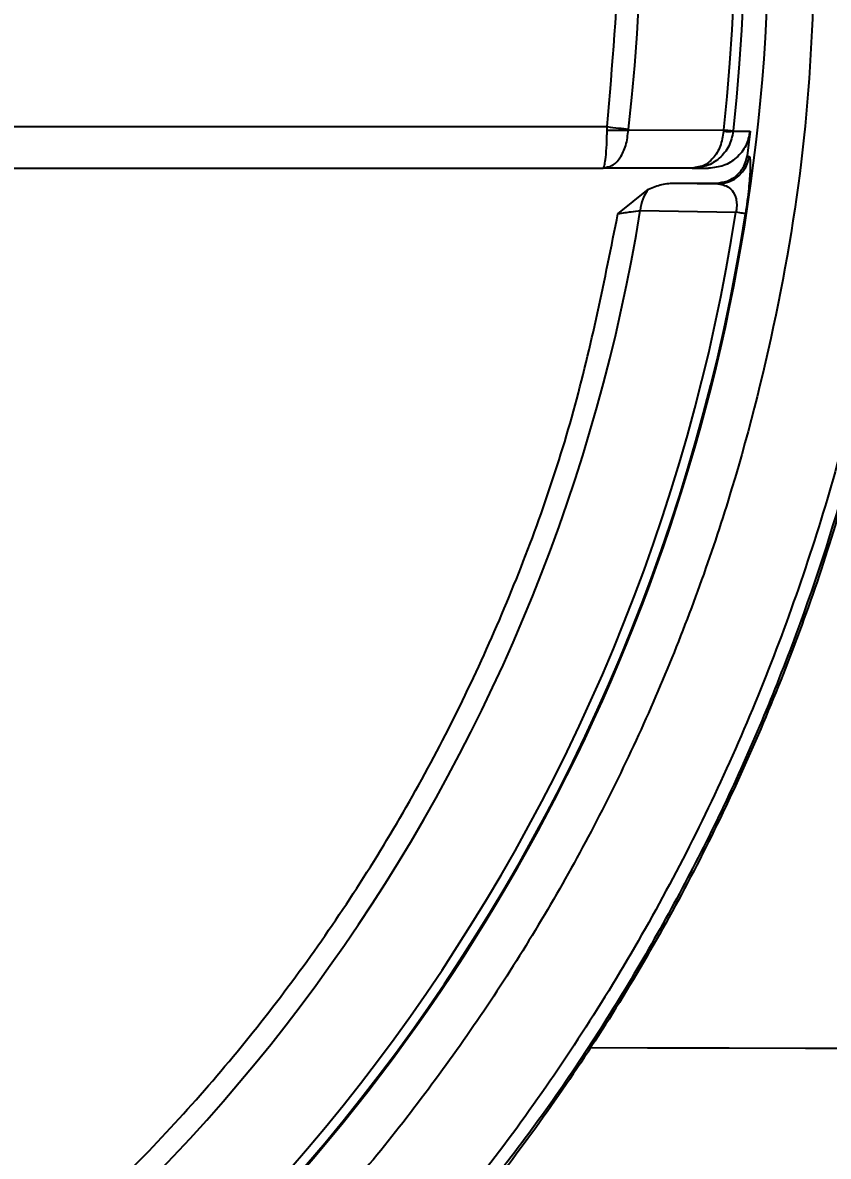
# Model space of a CAD drawing. Header units: millimetres. Extents: x 2642 to 4256, y 821 to 2003.
# Drawn here: x 3062.7 to 3101.4, y 1642.6 to 1697.1 of the extents above; entities that cross this region are included whole.
import ezdxf

# ---------------------------------------------------------------- set-up
doc = ezdxf.new("R2010")
doc.units = ezdxf.units.MM
doc.layers.add('AM_5', color=3, linetype='Continuous', lineweight=25)
doc.styles.add('SLDTEXTSTYLE1', font='txt.shx', dxfattribs={"width": 0.7, "bigfont": 'gbcbig.shx'})
doc.dimstyles.new('SLDDIMSTYLE12$0', dxfattribs={"dimtxt": 12, "dimasz": 10, "dimexe": 0, "dimexo": 0.0625, "dimgap": 0.875, "dimtad": 1, "dimdec": 1, "dimlfac": 1.8, "dimrnd": 1e-09, "dimzin": 12, "dimdsep": 46, "dimtxsty": 'SLDTEXTSTYLE1', "dimcen": 0.09, "dimdle": 8.16, "dimclrd": 3, "dimclre": 3, "dimadec": 0, "dimazin": 3, "dimtfac": 1, "dimtdec": 1, "dimtofl": 0, "dimtmove": 0, "dimatfit": 3, "dimfxl": 0, "dimfrac": 2, "dimtolj": 1, "dimlwd": 5, "dimlwe": 5, "dimarcsym": 0})

# ---------------------------------------------------------------- blocks, each defined once
blk = doc.blocks.new('*D29')
at = {"layer": 'AM_5', "color": 3, "lineweight": 5, "transparency": 16777216}
blk.add_line((3063.349, 1900.213), (3247.242, 1900.213), dxfattribs=at)
at = {"layer": 'AM_5', "color": 3, "linetype": 'Continuous', "lineweight": 5, "transparency": 16777216}
for p, q in [((3247.242, 1890.213), (3247.242, 1611.472)), ((3110.417, 1601.472), (3247.242, 1601.472))]:
    blk.add_line(p, q, dxfattribs=at)
at = {"layer": 'AM_5', "color": 3, "transparency": 16777216}
for points in [[(3245.575, 1890.213), (3248.909, 1890.213), (3247.242, 1900.213)], [(3245.575, 1611.472), (3248.909, 1611.472), (3247.242, 1601.472)]]:
    blk.add_solid(points, dxfattribs=at)
at = {"layer": 'Defpoints', "color": 0, "transparency": 16777216}
for p in [(3063.286, 1900.213), (3110.354, 1601.472), (3247.242, 1601.472)]:
    blk.add_point(p, dxfattribs=at)
at = {"layer": 'AM_5', "color": 0, "transparency": 16777216, "insert": (3240.367, 1750.843), "char_height": 12, "attachment_point": 5, "rotation": 90, "style": 'SLDTEXTSTYLE1'}
blk.add_mtext('\\A1;350', dxfattribs=at)

msp = doc.modelspace()

# ---------------------------------------------------------------- linework, layer by layer
at = {"color": 7, "linetype": 'Continuous', "lineweight": 25}
for p, q in [((3040.093, 1692.107), (3090.785, 1692.107)), ((3090.782, 1691.946), (3090.785, 1692.107)), ((3091.81, 1691.987), (3091.807, 1691.946)), ((3091.807, 1691.946), (3096.392, 1691.955)), ((3096.392, 1691.955), (3096.387, 1691.886)), ((3096.853, 1691.886), (3096.855, 1691.903)), ((3096.853, 1691.886), (3097.658, 1691.888)), ((3097.658, 1691.888), (3097.52, 1690.712)), ((3097.52, 1690.712), (3097.614, 1690.679)), ((3040.093, 1690.107), (3090.584, 1690.107)), ((3090.584, 1690.107), (3090.8, 1690.171)), ((3090.584, 1690.107), (3090.629, 1690.16)), ((3094.879, 1690.107), (3090.584, 1690.107)), ((3095.223, 1690.169), (3094.879, 1690.107)), ((3095.101, 1690.16), (3094.879, 1690.107)), ((3094.879, 1690.107), (3095.667, 1690.107)), ((3091.304, 1687.923), (3092.779, 1689.097)), ((3094.087, 1689.397), (3096.128, 1689.363)), ((3094.087, 1689.397), (3096.031, 1689.397)), ((3092.375, 1688.074), (3096.975, 1687.991))]:
    msp.add_line(p, q, dxfattribs=at)
at = {"color": 7, "linetype": 'Continuous', "lineweight": 25, "flags": 128}
for points in [[(3090.785, 1692.107), (3090.926, 1692.09), (3091.066, 1692.074), (3091.203, 1692.058), (3091.337, 1692.042), (3091.465, 1692.027), (3091.588, 1692.013), (3091.703, 1692), (3091.81, 1691.987)], [(3096.392, 1691.955), (3096.49, 1691.944), (3096.578, 1691.934), (3096.655, 1691.926), (3096.72, 1691.918), (3096.773, 1691.912), (3096.813, 1691.908), (3096.841, 1691.905), (3096.855, 1691.903)], [(3096.031, 1689.397), (3096.085, 1689.378), (3096.128, 1689.363)], [(3097.435, 1687.92), (3097.421, 1687.922), (3097.394, 1687.926), (3097.354, 1687.932), (3097.301, 1687.94), (3097.236, 1687.95), (3097.16, 1687.962), (3097.073, 1687.976), (3096.975, 1687.991)], [(3090.035, 1647.818), (3092.719, 1647.812), (3096.653, 1647.804), (3100.325, 1647.796), (3103.715, 1647.789), (3106.805, 1647.782), (3109.578, 1647.776), (3112.019, 1647.771), (3114.116, 1647.767), (3115.856, 1647.763), (3117.231, 1647.76), (3118.234, 1647.758)]]:
    msp.add_lwpolyline(points, dxfattribs=at)
at = {"color": 7, "linetype": 'Continuous', "lineweight": 25}
for centre, radius, start, end in [((3007.069, 1701.897), 91.48, 295.79271, 180), ((3007.069, 1701.897), 90.341, 353.64897, 186.35103), ((3007.069, 1701.897), 89.875, 353.64897, 186.35103), ((3007.069, 1701.897), 85.319, 353.33017, 186.66983), ((3091.294, 1706.269), 14.332, 267.9498, 272.0504), ((3096.62, 1693.711), 1.84, 262.7292, 277.2722), ((3096.125, 1690.864), 1.5, 270.0872, 352.9293), ((3094.136, 1687.971), 1.764, 140.3012, 176.6646), ((3007.069, 1701.897), 91.441, 295.84596, 351.20762), ((3007.069, 1701.897), 90.976, 296.50811, 351.20762), ((3007.069, 1701.897), 86.42, 299.88973, 350.7957)]:
    msp.add_arc(centre, radius, start, end, dxfattribs=at)
for points in [[(3090.785, 1692.107), (3091.039, 1695.06), (3091.548, 1700.966), (3091.124, 1709.865), (3089.832, 1718.668), (3087.603, 1727.286), (3084.485, 1735.622), (3080.505, 1743.583), (3075.709, 1751.081), (3070.151, 1758.032), (3063.892, 1764.36), (3057.002, 1769.994), (3049.557, 1774.872), (3041.64, 1778.938), (3033.339, 1782.152), (3024.746, 1784.457), (3015.957, 1785.912), (3010.031, 1786.093), (3007.069, 1786.183)], [(3100.809, 1701.898), (3100.722, 1698.83), (3100.548, 1692.695), (3099.145, 1683.58), (3096.92, 1674.642), (3093.812, 1665.967), (3089.873, 1657.638), (3085.136, 1649.734), (3079.647, 1642.334), (3073.46, 1635.506), (3066.632, 1629.319), (3059.232, 1623.83), (3051.329, 1619.093), (3042.999, 1615.154), (3034.324, 1612.046), (3025.386, 1609.821), (3016.272, 1608.418), (3010.136, 1608.244), (3007.069, 1608.157)], [(3104.742, 1691.108), (3104.218, 1687.456), (3103.17, 1680.153), (3100.05, 1669.51), (3095.842, 1659.267), (3090.487, 1649.566), (3084.082, 1640.527), (3076.701, 1632.265), (3068.439, 1624.884), (3059.4, 1618.479), (3049.699, 1613.124), (3039.456, 1608.916), (3028.813, 1605.796), (3021.51, 1604.748), (3017.858, 1604.224)], [(3104.54, 1684.566), (3103.853, 1681.271), (3102.48, 1674.683), (3099.16, 1665.131), (3094.956, 1655.947), (3089.82, 1647.244), (3083.831, 1639.108), (3077.043, 1631.623), (3069.53, 1624.868), (3061.368, 1618.913), (3052.643, 1613.815), (3043.441, 1609.65), (3033.875, 1606.37), (3027.281, 1605.026), (3023.984, 1604.353)], [(3104.488, 1684.87), (3103.9, 1681.956), (3102.725, 1676.128), (3099.972, 1667.634), (3096.525, 1659.405), (3092.324, 1651.534), (3087.479, 1644.033), (3083.705, 1639.44), (3081.818, 1637.143)]]:
    msp.add_open_spline(points, degree=3, dxfattribs=at)
for points, knots in [([(3090.629, 1690.16), (3090.641, 1690.198), (3090.673, 1690.296), (3090.724, 1690.639), (3090.768, 1691.215), (3090.777, 1691.708), (3090.782, 1691.946)], [0, 0, 0, 0, 0.16022, 0.408503, 0.713406, 1, 1, 1, 1]), ([(3090.8, 1690.171), (3090.874, 1690.187), (3091.096, 1690.234), (3091.419, 1690.592), (3091.717, 1691.188), (3091.777, 1691.692), (3091.807, 1691.946)], [0, 0, 0, 0, 0.138485, 0.418974, 0.706279, 1, 1, 1, 1]), ([(3096.387, 1691.886), (3096.345, 1691.638), (3096.262, 1691.148), (3095.894, 1690.573), (3095.488, 1690.222), (3095.204, 1690.176), (3095.101, 1690.16)], [0, 0, 0, 0, 0.287269, 0.568771, 0.843667, 1, 1, 1, 1]), ([(3096.853, 1691.886), (3096.798, 1691.638), (3096.689, 1691.148), (3096.207, 1690.574), (3095.692, 1690.229), (3095.339, 1690.184), (3095.223, 1690.169)], [0, 0, 0, 0, 0.29336, 0.580831, 0.861555, 1, 1, 1, 1]), ([(3097.658, 1691.888), (3097.605, 1691.648), (3097.5, 1691.169), (3097.03, 1690.587), (3096.399, 1690.185), (3095.911, 1690.133), (3095.667, 1690.107)], [0, 0, 0, 0, 0.249916, 0.499877, 0.7499, 1, 1, 1, 1]), ([(3096.031, 1689.397), (3096.212, 1689.416), (3096.574, 1689.454), (3097.044, 1689.75), (3097.396, 1690.179), (3097.479, 1690.534), (3097.52, 1690.712)], [0, 0, 0, 0, 0.249919, 0.499876, 0.749973, 1, 1, 1, 1]), ([(3097.614, 1690.679), (3097.634, 1690.645), (3097.672, 1690.579), (3097.673, 1690.153), (3097.643, 1689.647), (3097.596, 1689.143), (3097.53, 1688.562), (3097.466, 1688.129), (3097.435, 1687.92)], [0, 0, 0, 0, 0.259733, 0.49902, 0.627221, 0.751249, 0.879327, 1, 1, 1, 1]), ([(3092.779, 1689.097), (3092.989, 1689.186), (3093.407, 1689.363), (3093.861, 1689.386), (3094.087, 1689.397)], [0, 0, 0, 0, 0.501536, 1, 1, 1, 1]), ([(3096.128, 1689.363), (3096.335, 1689.322), (3096.647, 1689.261), (3096.9, 1688.903), (3096.967, 1688.698), (3096.995, 1688.595), (3097.012, 1688.472), (3097.015, 1688.373), (3097.015, 1688.371), (3097.015, 1688.363), (3097.016, 1688.333), (3097.015, 1688.266), (3097.006, 1688.146), (3096.987, 1688.048), (3096.975, 1687.991)], [0, 0, 0, 0, 0.499072, 0.748501, 0.753083, 0.790355, 0.886478, 0.88655, 0.887097, 0.888597, 0.894219, 0.915728, 0.950596, 1, 1, 1, 1]), ([(3049.352, 1627.826), (3051.531, 1629.099), (3056.516, 1632.013), (3063.58, 1637.667), (3070.545, 1644.499), (3076.664, 1652.109), (3081.887, 1660.358), (3086.115, 1669.153), (3089.392, 1678.36), (3090.667, 1684.735), (3091.304, 1687.923)], [0, 0, 0, 0, 0.099849, 0.228442, 0.357035, 0.485628, 0.614221, 0.742814, 0.871407, 1, 1, 1, 1]), ([(3091.304, 1687.923), (3091.42, 1687.941), (3091.636, 1687.974), (3092.013, 1688.026), (3092.234, 1688.055), (3092.375, 1688.074)], [0, 0, 0, 0, 0.298088, 0.553601, 1, 1, 1, 1])]:
    msp.add_open_spline(points, degree=3, knots=knots, dxfattribs=at)

# ---------------------------------------------------------------- dimensions: what is measured, and where the dimension line sits
at = {"layer": 'AM_5'}
dim = msp.add_linear_dim(base=(3247.242, 1601.472), p1=(3063.286, 1900.213), p2=(3110.354, 1601.472), angle=90, text='350', dimstyle='SLDDIMSTYLE12$0', override={"dimlfac": 1, "dimpost": ''}, dxfattribs=at)
dim.commit()
dim.dimension.update_dxf_attribs({"geometry": '*D29', "text_midpoint": (3240.367, 1750.843)})

doc.saveas('drawing.dxf')
